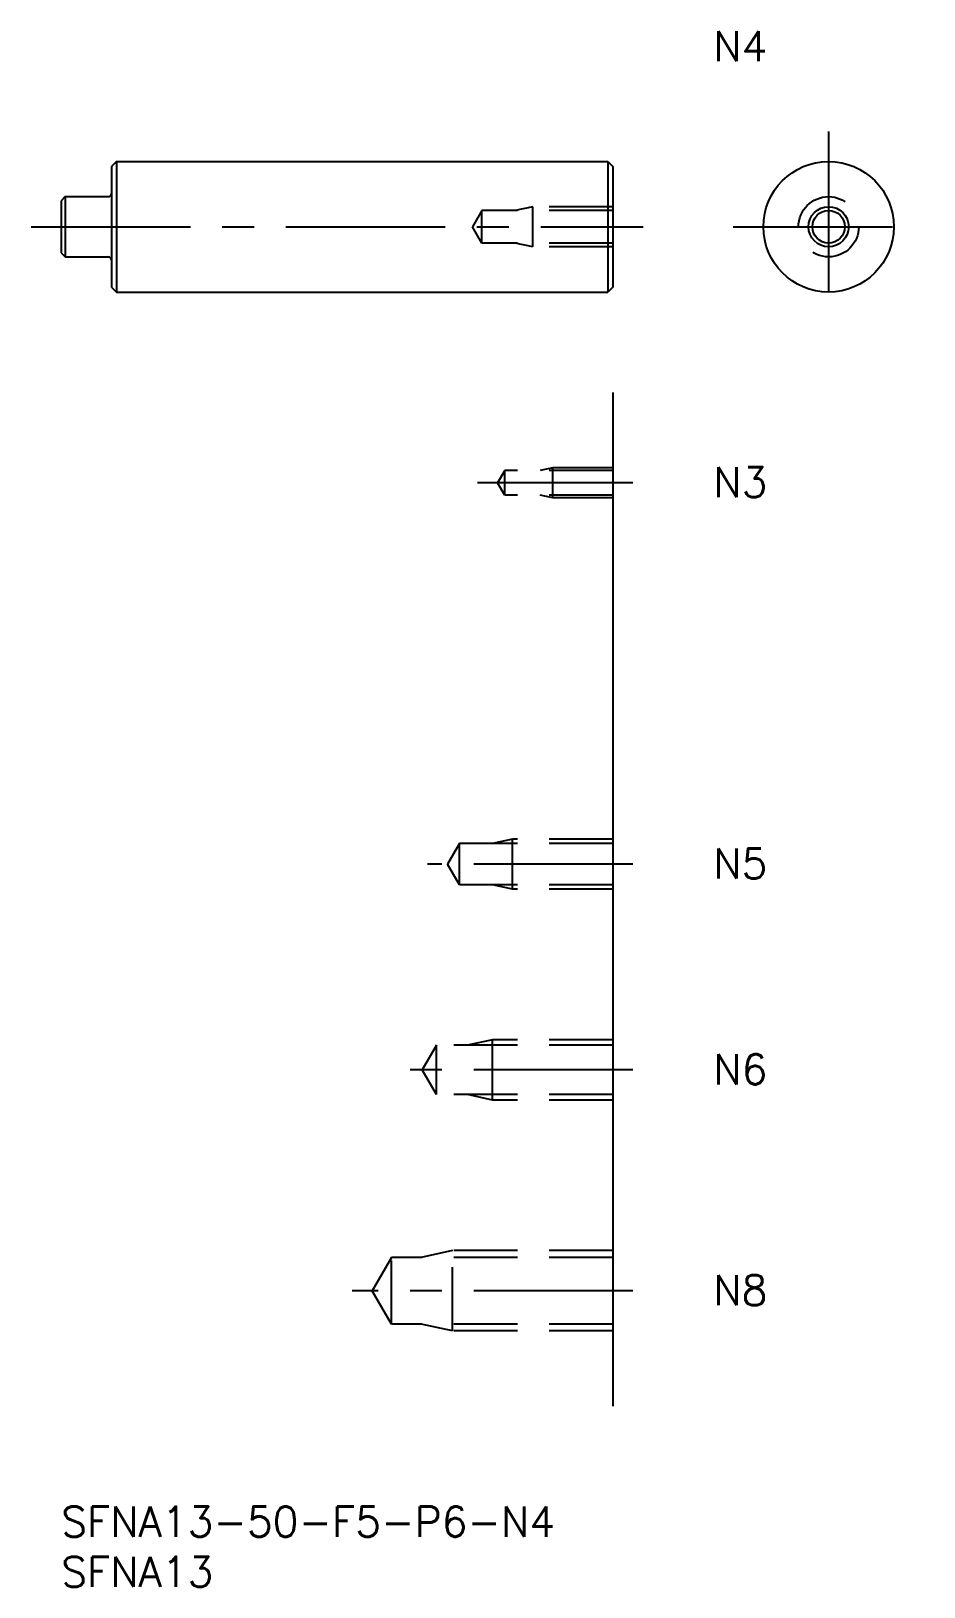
# Model space of a CAD drawing. Extents: x -3 to 86, y -8 to 147.
import ezdxf

# ---------------------------------------------------------------- set-up
doc = ezdxf.new("R2010")
doc.units = 0
doc.header["$LTSCALE"] = 0.5
doc.linetypes.add('CENTER', pattern=[50.8, 31.75, -6.35, 6.35, -6.35])
doc.linetypes.add('DASHED', pattern=[19.05, 12.7, -6.35])
for name, color, linetype in [('MSM_CENTER', 1, 'CENTER'), ('MSM_CONTINUOUS', 7, 'CONTINUOUS'), ('MSM_DASHED', 4, 'DASHED'), ('MSM_NARROW', 5, 'CONTINUOUS'), ('MSM_PART_NUMBER', 7, 'CONTINUOUS')]:
    doc.layers.add(name, color=color, linetype=linetype)
doc.styles.get("Standard").update_dxf_attribs({"font": 'txt.shx', "height": 3, "bigfont": 'bigfont.shx'})

# ---------------------------------------------------------------- blocks, each defined once
blk = doc.blocks.new('*U4')
at = {"layer": 'MSM_PART_NUMBER'}
blk.add_text('SFNA13-50-F5-P6-N4', height=3, dxfattribs=at).set_placement((0, -3))
blk = doc.blocks.new('*U5')
at = {"layer": 'MSM_PART_NUMBER'}
blk.add_text('SFNA13', height=3, dxfattribs=at).set_placement((0, -8))
blk = doc.blocks.new('*U6')
at = {"layer": 'MSM_PART_NUMBER'}
blk.add_text('N8', height=3, dxfattribs=at).set_placement((65, 20.06))
blk = doc.blocks.new('*U7')
at = {"layer": 'MSM_PART_NUMBER'}
blk.add_text('N6', height=3, dxfattribs=at).set_placement((65, 42.06))
blk = doc.blocks.new('*U8')
at = {"layer": 'MSM_PART_NUMBER'}
blk.add_text('N5', height=3, dxfattribs=at).set_placement((65, 62.56))
blk = doc.blocks.new('*U9')
at = {"layer": 'MSM_PART_NUMBER'}
blk.add_text('N4', height=3, dxfattribs=at).set_placement((65, 143.99))
blk = doc.blocks.new('*U10')
at = {"layer": 'MSM_PART_NUMBER'}
blk.add_text('N3', height=3, dxfattribs=at).set_placement((65, 100.56))

msp = doc.modelspace()

# ---------------------------------------------------------------- linework, layer by layer
at = {"layer": 'MSM_CENTER'}
for p, q in [((76.5, 137), (76.5, 118)), ((-3, 127.5), (58, 127.5)), ((67, 127.5), (86, 127.5)), ((57, 102), (41.5, 102)), ((57, 64), (36.5, 64)), ((57, 43.5), (34, 43.5)), ((57, 21.5), (29, 21.5))]:
    msp.add_line(p, q, dxfattribs=at)
at = {"layer": 'MSM_CONTINUOUS'}
for p, q in [((5.5, 134), (5, 133.5)), ((5, 133.5), (5, 121.5)), ((5.5, 134), (5.5, 121)), ((5.5, 134), (54.5, 134)), ((54.5, 134), (54.5, 121)), ((54.5, 134), (55, 133.5)), ((55, 133.5), (55, 121.5)), ((0.4, 130.5), (0, 130.1)), ((0.4, 130.5), (0.4, 124.5)), ((0.4, 130.5), (4.7, 130.5)), ((0, 130.1), (0, 124.9)), ((0, 124.9), (0.4, 124.5)), ((0.4, 124.5), (4.7, 124.5)), ((5, 121.5), (5.5, 121)), ((5.5, 121), (54.5, 121)), ((55, 121.5), (54.5, 121)), ((55, 111), (55, 10))]:
    msp.add_line(p, q, dxfattribs=at)
for radius in [6.5, 1.62]:
    msp.add_circle((76.5, 127.5), radius, dxfattribs=at)
for centre, start, end in [((4.7, 130.8), 270, 0), ((4.7, 124.2), 0, 90)]:
    msp.add_arc(centre, 0.3, start, end, dxfattribs=at)
at = {"layer": 'MSM_DASHED'}
for p, q in [((41.94, 129.12), (41, 127.5)), ((55, 129.12), (41.94, 129.12)), ((41.94, 125.88), (41.94, 129.12)), ((47, 129.5), (45.25, 129.12)), ((55, 129.5), (47, 129.5)), ((47, 125.5), (47, 129.5)), ((41.94, 125.88), (41, 127.5)), ((55, 125.88), (41.94, 125.88)), ((47, 125.5), (45.25, 125.88)), ((55, 125.5), (47, 125.5)), ((44.21, 103.23), (43.5, 102)), ((55, 103.23), (44.21, 103.23)), ((44.21, 100.77), (44.21, 103.23)), ((49, 103.5), (47.75, 103.23)), ((55, 103.5), (49, 103.5)), ((49, 100.5), (49, 103.5)), ((44.21, 100.77), (43.5, 102)), ((55, 100.77), (44.21, 100.77)), ((49, 100.5), (47.75, 100.77)), ((55, 100.5), (49, 100.5)), ((39.69, 66.07), (38.5, 64)), ((55, 66.07), (39.69, 66.07)), ((39.69, 61.93), (39.69, 66.07)), ((45, 66.5), (43, 66.07)), ((55, 66.5), (45, 66.5)), ((45, 61.5), (45, 66.5)), ((39.69, 61.93), (38.5, 64)), ((55, 61.93), (39.69, 61.93)), ((45, 61.5), (43, 61.93)), ((55, 61.5), (45, 61.5)), ((43, 46.5), (40.5, 45.96)), ((55, 46.5), (43, 46.5)), ((43, 40.5), (43, 46.5)), ((37.42, 45.96), (36, 43.5)), ((55, 45.96), (37.42, 45.96)), ((37.42, 41.04), (37.42, 45.96)), ((37.42, 41.04), (36, 43.5)), ((55, 41.04), (37.42, 41.04)), ((43, 40.5), (40.5, 41.04)), ((55, 40.5), (43, 40.5)), ((32.92, 24.82), (31, 21.5)), ((32.92, 18.18), (32.92, 24.82)), ((55, 24.82), (32.92, 24.82)), ((39, 25.5), (35.87, 24.82)), ((39, 17.5), (39, 25.5)), ((55, 25.5), (39, 25.5)), ((32.92, 18.18), (31, 21.5)), ((55, 18.18), (32.92, 18.18)), ((39, 17.5), (35.87, 18.18)), ((55, 17.5), (39, 17.5))]:
    msp.add_line(p, q, dxfattribs=at)
msp.add_circle((76.5, 127.5), 3, dxfattribs=at)
at = {"layer": 'MSM_NARROW'}
msp.add_circle((76.5, 127.5), 2, dxfattribs=at)

# ---------------------------------------------------------------- block references
at = {"layer": 'MSM_CONTINUOUS'}
for name in ['*U9', '*U10', '*U8', '*U7', '*U6', '*U4', '*U5']:
    msp.add_blockref(name, (0, 0), dxfattribs=at)

doc.saveas('drawing.dxf')
